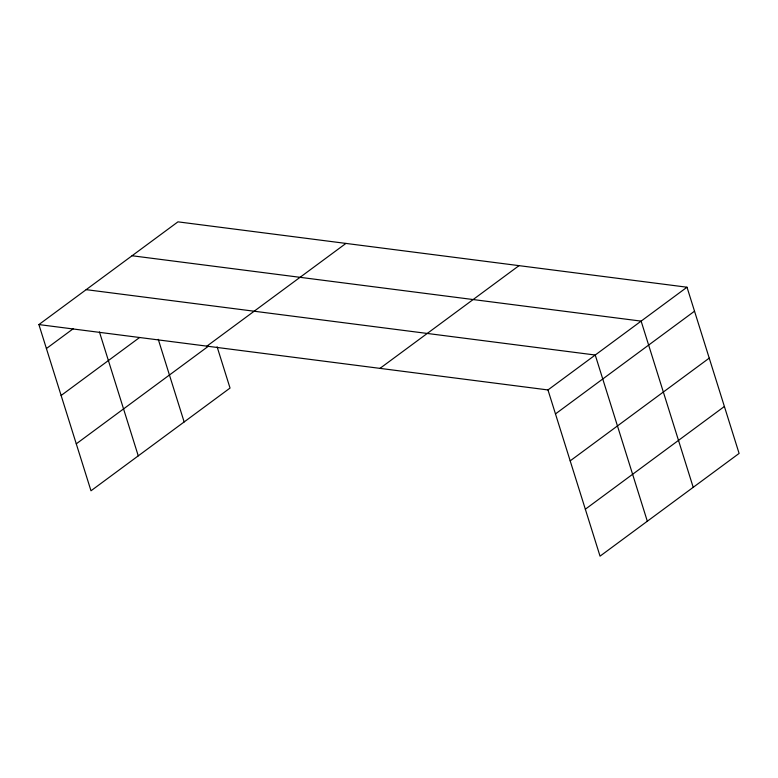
<?xml version="1.0" encoding="UTF-8"?>
<svg xmlns="http://www.w3.org/2000/svg" width="778" height="778" viewBox="0 0 778 778"><rect width="100%" height="100%" fill="white"/><g stroke="black" fill="none" stroke-linecap="round" stroke-linejoin="round"><path stroke-width="1.17" d="M38.9 324.572L177.958 221.847L687.013 287.218L739.1 453.428L600.042 556.153L547.965 389.943L38.9 324.572L90.987 490.782L230.035 388.057L217.12 346.842M46.408 348.544L73.424 328.579M61.122 395.477L139.641 337.467M206.89 346.142L345.947 243.417M76.273 443.839L208.494 346.161M379.975 368.373L519.023 265.648M547.965 389.943L687.013 287.218M555.473 413.915L694.521 311.19M570.186 460.858L709.235 358.123M585.338 509.211L724.386 406.486M132.066 255.748L641.13 321.12L693.208 487.329M86.173 289.649L595.238 355.021L647.325 521.231M158.255 339.315L184.153 421.948M99.428 331.934L138.26 455.85"/></g></svg>
